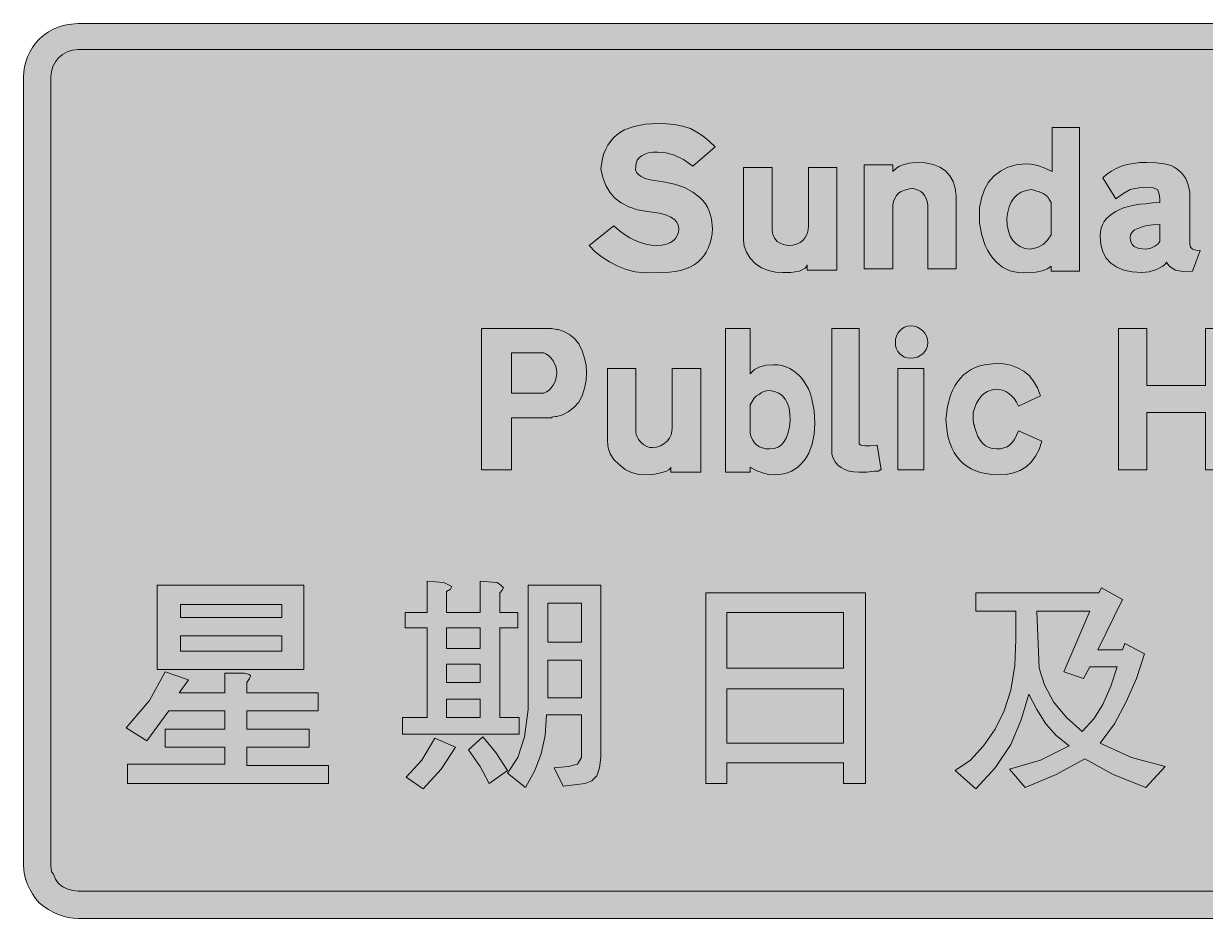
# Model space of a CAD drawing. Header units: metres. Extents: x 12 to 556, y 34 to 241.
# Drawn here: x 12.4 to 285.8, y 33.7 to 240.7 of the extents above; entities that cross this region are included whole.
import ezdxf

# ---------------------------------------------------------------- set-up
doc = ezdxf.new("R2010")
doc.units = ezdxf.units.M
doc.layers.add('FILL_BLACK_000000', color=7, linetype='Continuous', true_color=0x000000)
doc.layers.add('FILL_WHITE_FFFFFF', color=7, linetype='Continuous', true_color=0xffffff)

msp = doc.modelspace()

# ---------------------------------------------------------------- hatches: boundary and pattern name
at = {"layer": 'FILL_BLACK_000000', "true_color": 0x000000}
h = msp.add_hatch(color=7, dxfattribs=at)
h.dxf.hatch_style = 1
h.paths.add_polyline_path([(546, 240.55), (547.12, 240.28), (548.25, 239.76), (549.5, 239.25), (550.61, 238.64), (552.75, 237.06), (553.59, 236.11), (554.32, 235.07), (554.94, 233.98), (555.45, 232.86), (555.84, 231.74), (556.13, 230.61), (556.29, 229.49), (556.35, 228.36), (556.35, 45.96), (556.29, 44.84), (556.12, 43.71), (555.84, 42.6), (555.45, 41.5), (554.94, 40.41), (554.32, 39.34), (553.59, 38.29), (552.75, 37.26), (551.71, 36.42), (550.63, 35.68), (549.51, 35.07), (548.36, 34.56), (547.2, 34.17), (546.04, 33.88), (544.89, 33.72), (543.75, 33.66), (25.05, 33.66), (23.91, 33.72), (22.76, 33.88), (21.6, 34.17), (20.44, 34.56), (19.29, 35.07), (18.17, 35.68), (17.09, 36.42), (16.05, 37.26), (15.21, 38.29), (14.47, 39.34), (13.86, 40.41), (13.35, 41.5), (12.96, 42.6), (12.67, 43.71), (12.51, 44.84), (12.45, 45.96), (12.45, 228.36), (12.51, 229.5), (12.67, 230.65), (12.96, 231.8), (13.35, 232.94), (13.86, 234.04), (14.47, 235.11), (15.21, 236.12), (16.05, 237.06), (17.09, 237.99), (18.17, 238.76), (19.29, 239.39), (20.44, 239.87), (21.6, 240.23), (22.76, 240.48), (25.05, 240.66), (543.75, 240.66), (546, 240.55)])
h.paths.add_polyline_path([(22.55, 234.14), (21.47, 233.54), (20.55, 232.75), (19.79, 231.8), (19.23, 230.74), (18.87, 229.58), (18.75, 228.36), (18.75, 45.96), (18.82, 44.91), (19, 44.36), (19.35, 43.86), (19.84, 42.7), (20.55, 41.76), (21.55, 40.97), (22.69, 40.41), (23.88, 40.07), (25.05, 39.96), (543.75, 39.96), (544.92, 40.07), (546.11, 40.41), (547.25, 40.97), (548.25, 41.76), (549.04, 42.71), (549.6, 43.75), (549.94, 44.84), (550.05, 45.96), (550.05, 228.36), (550.01, 229.45), (549.75, 230.76), (548.25, 232.86), (547.25, 233.65), (546.11, 234.21), (544.92, 234.55), (543.75, 234.66), (25.05, 234.66), (23.75, 234.52), (22.55, 234.14)], flags=16)
h = msp.add_hatch(color=7, dxfattribs=at)
h.dxf.hatch_style = 1
h.paths.add_polyline_path([(153.98, 206.86), (154.2, 206.24), (154.64, 205.72), (155.25, 205.26), (156.22, 204.86), (157.35, 204.55), (160.35, 204.06), (162.99, 203.5), (165.3, 202.71), (167.25, 201.7), (168.86, 200.46), (169.54, 199.76), (170.12, 199), (170.62, 198.18), (171.02, 197.31), (171.34, 196.38), (171.57, 195.4), (171.75, 193.26), (171.65, 192.01), (171.45, 190.83), (171.17, 189.73), (170.79, 188.71), (170.32, 187.78), (169.75, 186.92), (169.09, 186.15), (168.34, 185.46), (167.49, 184.86), (166.54, 184.34), (165.5, 183.9), (164.37, 183.56), (163.13, 183.3), (161.8, 183.13), (158.85, 183.06), (156.26, 183), (153.9, 183.25), (151.76, 183.78), (149.85, 184.56), (147.93, 185.52), (146.21, 186.62), (144.66, 187.89), (143.25, 189.36), (148.95, 193.86), (150.19, 192.81), (151.42, 191.89), (152.66, 191.12), (153.9, 190.49), (155.14, 189.99), (156.38, 189.64), (157.61, 189.43), (158.85, 189.36), (160.02, 189.43), (161.04, 189.63), (161.91, 189.96), (162.64, 190.41), (163.21, 190.97), (163.62, 191.64), (163.87, 192.4), (163.95, 193.26), (163.84, 194.02), (163.5, 194.71), (162.94, 195.34), (162.15, 195.89), (161.14, 196.35), (159.9, 196.72), (158.44, 196.99), (156.75, 197.16), (154.43, 197.61), (152.4, 198.29), (150.67, 199.19), (149.21, 200.31), (148.02, 201.66), (147.09, 203.24), (146.4, 205.04), (145.95, 207.06), (146.34, 209.49), (146.67, 210.59), (147.08, 211.61), (147.59, 212.55), (148.18, 213.41), (148.85, 214.2), (149.62, 214.9), (150.49, 215.52), (151.44, 216.06), (152.49, 216.51), (153.63, 216.89), (156.2, 217.39), (159.15, 217.56), (161.12, 217.5), (163.01, 217.3), (164.85, 216.93), (166.65, 216.36), (168.17, 215.58), (169.61, 214.6), (171, 213.45), (172.35, 212.16), (167.25, 207.66), (165.06, 209.19), (162.97, 210.21), (161.01, 210.78), (159.15, 210.96), (157.98, 210.9), (156.96, 210.74), (156.09, 210.47), (155.36, 210.1), (154.79, 209.63), (154.38, 209.06), (154.13, 208.4), (154.05, 207.66), (153.98, 206.86)])
h = msp.add_hatch(color=7, dxfattribs=at)
h.dxf.hatch_style = 1
h.paths.add_polyline_path([(256.65, 216.66), (256.65, 183.36), (250.05, 183.36), (250.05, 184.56), (249.21, 183.95), (248.02, 183.47), (246.51, 183.17), (244.65, 183.06), (243.6, 183), (242.57, 183.06), (241.59, 183.22), (240.64, 183.49), (239.73, 183.87), (238.87, 184.35), (238.06, 184.93), (237.3, 185.61), (236.6, 186.39), (235.95, 187.27), (235.38, 188.24), (234.86, 189.3), (234.05, 191.71), (233.55, 194.46), (233.55, 195.06), (233.55, 197.46), (233.55, 198.06), (233.94, 200.29), (234.64, 202.27), (235.63, 203.98), (236.89, 205.41), (238.38, 206.56), (240.09, 207.43), (241.99, 207.99), (244.05, 208.26), (245.46, 208.15), (246.97, 207.81), (248.61, 207.25), (250.35, 206.46), (250.35, 216.66), (256.65, 216.66)])
h.paths.add_polyline_path([(250.05, 199.26), (249.64, 199.97), (249.45, 200.46), (249.19, 200.5), (249.15, 200.76), (248.25, 201.33), (247.35, 201.74), (245.55, 202.26), (244.28, 202.05), (243.18, 201.65), (242.24, 201.07), (241.46, 200.31), (240.84, 199.38), (240.36, 198.29), (240.03, 197.05), (239.85, 195.66), (239.93, 194.07), (240.19, 192.68), (240.61, 191.48), (241.2, 190.49), (241.96, 189.68), (242.89, 189.08), (243.98, 188.67), (245.25, 188.46), (246.89, 188.85), (248.21, 189.55), (249.26, 190.53), (250.05, 191.76), (250.05, 197.46), (250.05, 199.26)], flags=16)
h = msp.add_hatch(color=7, dxfattribs=at)
h.dxf.hatch_style = 1
h.paths.add_polyline_path([(221.55, 183.96), (221.55, 197.76), (221.55, 198.06), (221.55, 198.36), (221.55, 198.66), (221.4, 199.5), (221.16, 200.24), (220.83, 200.87), (220.42, 201.4), (219.93, 201.83), (219.36, 202.16), (218.7, 202.4), (217.95, 202.56), (216.99, 202.4), (216.15, 202.16), (215.42, 201.83), (214.8, 201.4), (214.29, 200.87), (213.9, 200.24), (213.62, 199.5), (213.45, 198.66), (213.45, 183.96), (206.85, 183.96), (206.85, 207.96), (213.45, 207.96), (213.45, 206.46), (214.42, 207.32), (215.05, 207.68), (215.85, 207.96), (217.24, 208.37), (218.85, 208.56), (220.96, 208.43), (222.79, 208.06), (224.35, 207.44), (225.64, 206.57), (226.66, 205.47), (227.41, 204.13), (227.91, 202.56), (228.15, 200.76), (228.15, 200.46), (228.15, 200.16), (228.15, 183.96), (221.55, 183.96)])
h = msp.add_hatch(color=7, dxfattribs=at)
h.dxf.hatch_style = 1
h.paths.add_polyline_path([(281.63, 183.24), (280.58, 183.29), (278.85, 183.66), (278.06, 184.11), (277.46, 184.56), (277.04, 185.01), (276.75, 185.46), (276.42, 185.01), (275.9, 184.58), (274.46, 183.81), (272.74, 183.27), (271.05, 183.06), (268.83, 183.2), (266.89, 183.61), (265.24, 184.29), (263.89, 185.24), (262.83, 186.43), (262.06, 187.87), (261.6, 189.55), (261.45, 191.46), (261.51, 192.43), (261.67, 193.32), (261.96, 194.13), (262.35, 194.87), (262.86, 195.54), (263.47, 196.14), (264.21, 196.68), (265.05, 197.16), (265.83, 197.61), (266.81, 198.02), (267.96, 198.38), (269.25, 198.66), (270.6, 198.92), (271.95, 198.96), (273.6, 199.22), (275.25, 199.26), (275.25, 200.16), (275.06, 201.32), (274.65, 202.26), (273.71, 202.67), (272.55, 202.86), (270.34, 202.67), (268.35, 202.26), (266.7, 201.32), (265.05, 200.16), (262.05, 204.96), (262.99, 205.8), (264.02, 206.53), (265.15, 207.15), (266.36, 207.66), (267.68, 208.05), (269.1, 208.33), (270.62, 208.5), (272.25, 208.56), (274.38, 208.49), (276.26, 208.26), (277.86, 207.8), (278.55, 207.47), (279.15, 207.06), (280.34, 206.05), (281.21, 204.81), (281.81, 203.35), (282.15, 201.66), (282.15, 189.66), (282.31, 188.92), (282.79, 188.46), (283.54, 188.23), (284.55, 188.16), (282.75, 183.36), (281.63, 183.24)])
h.paths.add_polyline_path([(268.57, 190), (268.86, 189.51), (269.25, 189.06), (270.37, 188.65), (271.95, 188.46), (273.14, 188.74), (274.05, 189.14), (274.73, 189.64), (275.25, 190.26), (275.25, 194.16), (273.61, 194.1), (272.25, 193.94), (271.12, 193.65), (270.15, 193.26), (269.36, 192.93), (268.8, 192.44), (268.46, 191.83), (268.35, 191.16), (268.41, 190.54), (268.57, 190)], flags=16)
h = msp.add_hatch(color=7, dxfattribs=at)
h.dxf.hatch_style = 1
h.paths.add_polyline_path([(200.55, 207.36), (200.55, 183.66), (193.65, 183.66), (193.65, 184.86), (193.54, 184.46), (193.2, 184.11), (191.85, 183.36), (189.9, 183.1), (187.95, 183.06), (186.33, 183.18), (184.69, 183.55), (183.1, 184.2), (181.65, 185.16), (180.47, 186.38), (179.62, 187.75), (179.12, 189.17), (178.95, 190.56), (178.95, 207.36), (185.55, 207.36), (185.55, 192.96), (185.61, 192.29), (185.81, 191.61), (186.18, 190.94), (186.75, 190.26), (187.42, 189.87), (188.1, 189.59), (188.77, 189.42), (189.45, 189.36), (190.35, 189.42), (191.21, 189.62), (192.02, 189.99), (192.75, 190.56), (193.2, 191.2), (193.65, 192.06), (193.91, 192.96), (193.95, 193.86), (193.95, 207.36), (200.55, 207.36)])
h = msp.add_hatch(color=7, dxfattribs=at)
h.dxf.hatch_style = 1
h.paths.add_polyline_path([(118.35, 137.46), (118.35, 170.16), (134.55, 170.16), (135.75, 169.86), (136.05, 169.86), (137.39, 169.47), (138.67, 168.77), (139.85, 167.79), (140.85, 166.56), (141.64, 164.94), (142.2, 163.26), (142.54, 161.58), (142.65, 159.96), (142.54, 158.12), (142.2, 156.29), (141.64, 154.56), (140.85, 153.06), (139.67, 151.83), (138.41, 150.85), (137.1, 150.15), (135.75, 149.76), (135.45, 149.76), (134.89, 149.72), (134.65, 149.63), (134.55, 149.46), (134.25, 149.46), (125.25, 149.46), (125.25, 137.46), (118.35, 137.46)])
h.paths.add_polyline_path([(132.75, 155.16), (133.4, 155.45), (133.98, 155.87), (134.49, 156.39), (134.92, 157), (135.28, 157.68), (135.53, 158.41), (135.69, 159.18), (135.75, 159.96), (135.69, 160.65), (135.53, 161.34), (134.92, 162.66), (134.49, 163.25), (133.98, 163.76), (133.4, 164.17), (132.75, 164.46), (132.45, 164.46), (132.15, 164.46), (125.25, 164.46), (125.25, 155.16), (132.15, 155.16), (132.75, 155.16)], flags=16)
h = msp.add_hatch(color=7, dxfattribs=at)
h.dxf.hatch_style = 1
h.paths.add_polyline_path([(183.3, 136.71), (181.85, 137.27), (180.45, 138.06), (180.45, 136.86), (174.75, 136.86), (174.75, 170.16), (180.45, 170.16), (180.45, 159.66), (181.46, 160.62), (182.7, 161.27), (184.16, 161.64), (185.85, 161.76), (186.85, 161.7), (187.81, 161.54), (188.75, 161.25), (189.64, 160.86), (190.49, 160.35), (191.29, 159.74), (192.05, 159), (192.75, 158.16), (193.38, 157.21), (193.93, 156.15), (194.4, 155), (194.77, 153.77), (195.28, 151.11), (195.45, 148.26), (195.28, 145.68), (194.8, 143.35), (194.01, 141.3), (193.51, 140.39), (192.94, 139.56), (192.3, 138.82), (191.6, 138.16), (190.83, 137.59), (190.01, 137.12), (189.12, 136.75), (188.19, 136.48), (187.19, 136.32), (186.15, 136.26), (184.75, 136.37), (183.3, 136.71)])
h.paths.add_polyline_path([(186.92, 142.7), (187.71, 143.24), (188.36, 143.99), (188.89, 144.93), (189.3, 146.06), (189.58, 147.37), (189.75, 148.86), (189.68, 150.35), (189.46, 151.67), (189.1, 152.81), (188.59, 153.77), (187.92, 154.55), (187.09, 155.15), (186.1, 155.55), (184.95, 155.76), (184.28, 155.7), (183.64, 155.54), (183.05, 155.25), (182.55, 154.86), (181.93, 154.53), (181.39, 154), (180.45, 152.46), (180.45, 145.86), (180.72, 145.02), (181.07, 144.29), (181.5, 143.67), (182.02, 143.16), (182.63, 142.77), (183.32, 142.49), (184.09, 142.32), (184.95, 142.26), (186.01, 142.37), (186.92, 142.7)], flags=16)
h = msp.add_hatch(color=7, dxfattribs=at)
h.dxf.hatch_style = 1
h.paths.add_polyline_path([(205.65, 144.66), (205.65, 144.36), (205.65, 143.46), (205.82, 143.26), (206.1, 143.12), (206.96, 142.97), (208.22, 143), (209.85, 143.16), (210.75, 137.46), (210.56, 137.42), (210.15, 137.16), (209.25, 137.16), (207.45, 136.9), (205.65, 136.86), (204.46, 136.93), (203.36, 137.14), (202.36, 137.48), (201.49, 137.95), (200.74, 138.54), (200.12, 139.26), (199.66, 140.1), (199.35, 141.06), (199.35, 141.96), (199.35, 142.56), (199.35, 170.16), (205.65, 170.16), (205.65, 144.66)])
h = msp.add_hatch(color=7, dxfattribs=at)
h.dxf.hatch_style = 1
h.paths.add_polyline_path([(221.47, 166.1), (221.24, 165.41), (220.87, 164.8), (220.39, 164.27), (219.81, 163.85), (219.15, 163.53), (218.42, 163.33), (217.65, 163.26), (216.89, 163.33), (216.2, 163.53), (215.59, 163.85), (215.06, 164.27), (214.64, 164.8), (214.32, 165.41), (214.12, 166.1), (214.05, 166.86), (214.12, 167.63), (214.32, 168.36), (214.64, 169.02), (215.06, 169.6), (215.59, 170.08), (216.2, 170.45), (216.89, 170.68), (217.65, 170.76), (218.42, 170.68), (219.15, 170.45), (219.81, 170.08), (220.39, 169.6), (220.87, 169.02), (221.24, 168.36), (221.47, 167.63), (221.55, 166.86), (221.47, 166.1)])
h = msp.add_hatch(color=7, dxfattribs=at)
h.dxf.hatch_style = 1
h.paths.add_polyline_path([(278.85, 156.96), (285.75, 156.96), (285.75, 170.16), (292.35, 170.16), (292.35, 137.46), (285.75, 137.46), (285.75, 150.66), (278.85, 150.66), (272.25, 150.66), (272.25, 137.46), (265.65, 137.46), (265.65, 170.16), (272.25, 170.16), (272.25, 156.96), (278.85, 156.96)])
h = msp.add_hatch(color=7, dxfattribs=at)
h.dxf.hatch_style = 1
h.paths.add_polyline_path([(239.07, 161.95), (240.79, 161.61), (242.34, 161.05), (243.75, 160.26), (244.99, 159.24), (246.04, 157.97), (246.91, 156.42), (247.65, 154.56), (242.55, 152.16), (242.07, 153.1), (241.54, 153.91), (240.95, 154.58), (240.3, 155.12), (239.6, 155.54), (238.84, 155.83), (238.02, 156), (237.15, 156.06), (236.19, 155.88), (235.34, 155.55), (234.59, 155.09), (233.92, 154.49), (233.35, 153.74), (232.85, 152.85), (232.42, 151.83), (232.05, 150.66), (232.05, 149.16), (232.09, 148.3), (232.18, 147.94), (232.35, 147.66), (232.35, 147.36), (232.72, 146.19), (233.15, 145.17), (233.65, 144.3), (234.22, 143.57), (234.89, 143), (235.64, 142.59), (236.49, 142.34), (237.45, 142.26), (238.34, 142.32), (239.17, 142.49), (239.9, 142.77), (240.45, 143.16), (241.07, 143.72), (241.61, 144.47), (242.55, 146.46), (247.95, 144.06), (247.3, 142.17), (246.48, 140.56), (245.49, 139.22), (244.31, 138.14), (242.95, 137.3), (241.41, 136.72), (239.68, 136.37), (237.75, 136.26), (236.33, 136.36), (235.01, 136.56), (233.77, 136.84), (232.63, 137.22), (231.57, 137.69), (230.6, 138.26), (229.73, 138.92), (228.94, 139.67), (228.24, 140.52), (227.62, 141.47), (227.1, 142.51), (226.65, 143.64), (226.3, 144.88), (226.03, 146.21), (225.75, 149.16), (226.13, 152.11), (226.81, 154.68), (227.27, 155.81), (227.8, 156.85), (228.41, 157.8), (229.09, 158.65), (229.84, 159.4), (230.67, 160.06), (231.57, 160.63), (232.54, 161.1), (233.59, 161.48), (234.7, 161.76), (237.15, 162.06), (239.07, 161.95)])
h = msp.add_hatch(color=7, dxfattribs=at)
h.dxf.hatch_style = 1
h.paths.add_polyline_path([(169.05, 160.86), (169.05, 136.86), (162.15, 136.86), (162.15, 138.06), (162.04, 137.79), (161.7, 137.46), (161.14, 137.13), (160.35, 136.86), (158.4, 136.45), (156.45, 136.26), (154.71, 136.38), (153.07, 136.79), (151.56, 137.53), (150.15, 138.66), (148.97, 139.84), (148.12, 141.14), (147.62, 142.54), (147.45, 144.06), (147.45, 160.86), (154.05, 160.86), (154.05, 146.16), (154.11, 145.66), (154.31, 145.07), (154.68, 144.43), (155.25, 143.76), (155.92, 143.19), (156.6, 142.82), (157.27, 142.62), (157.95, 142.56), (158.85, 142.67), (159.71, 142.97), (160.52, 143.45), (161.25, 144.06), (161.82, 144.78), (162.19, 145.56), (162.39, 146.34), (162.45, 147.06), (162.45, 160.86), (169.05, 160.86)])
h = msp.add_hatch(color=7, dxfattribs=at)
h.dxf.hatch_style = 1
h.paths.add_polyline_path([(214.65, 137.46), (214.65, 160.86), (220.65, 160.86), (220.65, 137.46), (214.65, 137.46)])
h = msp.add_hatch(color=7, dxfattribs=at)
h.dxf.hatch_style = 1
h.paths.add_polyline_path([(43.35, 110.76), (77.25, 110.76), (77.25, 91.26), (43.35, 91.26), (43.35, 110.76)])
h.paths.add_polyline_path([(48.75, 106.26), (48.75, 103.26), (72.15, 103.26), (72.15, 106.26), (48.75, 106.26)], flags=16)
h.paths.add_polyline_path([(72.15, 99.06), (48.75, 99.06), (48.75, 95.46), (72.15, 95.46), (72.15, 99.06)], flags=16)
h = msp.add_hatch(color=7, dxfattribs=at)
h.dxf.hatch_style = 1
h.paths.add_polyline_path([(110.85, 110.76), (111.45, 110.46), (111.15, 109.86), (110.25, 109.26), (110.25, 104.46), (118.05, 104.46), (118.05, 111.66), (121.95, 111.36), (122.85, 110.76), (123.45, 110.16), (123.15, 109.56), (122.55, 108.96), (122.55, 104.46), (126.75, 104.46), (126.75, 100.86), (122.55, 100.86), (122.55, 80.16), (127.05, 80.16), (127.05, 76.26), (100.05, 76.26), (100.05, 80.16), (105.75, 80.16), (105.75, 100.86), (100.65, 100.86), (100.65, 104.46), (105.75, 104.46), (105.75, 111.66), (109.65, 111.36), (110.85, 110.76)])
h.paths.add_polyline_path([(110.25, 88.26), (118.05, 88.26), (118.05, 92.46), (110.25, 92.46), (110.25, 88.26)], flags=16)
h.paths.add_polyline_path([(110.25, 84.36), (110.25, 80.16), (118.05, 80.16), (118.05, 84.36), (110.25, 84.36)], flags=16)
h.paths.add_polyline_path([(118.05, 100.86), (110.25, 100.86), (110.25, 96.06), (118.05, 96.06), (118.05, 100.86)], flags=16)
h = msp.add_hatch(color=7, dxfattribs=at)
h.dxf.hatch_style = 1
h.paths.add_polyline_path([(145.65, 68.46), (145.05, 66.66), (143.85, 65.46), (142.35, 64.86), (137.25, 64.26), (135.15, 68.46), (138.45, 68.76), (140.55, 69.36), (141.45, 70.86), (141.45, 80.76), (133.35, 80.76), (133.05, 75.96), (132.15, 71.76), (130.65, 67.86), (128.55, 63.96), (124.35, 67.26), (126.75, 70.86), (128.25, 75.66), (129.15, 81.96), (129.15, 89.46), (129.15, 110.76), (145.95, 110.76), (145.95, 70.86), (145.65, 68.46)])
h.paths.add_polyline_path([(133.65, 93.36), (133.65, 84.66), (141.45, 84.66), (141.45, 93.36), (133.65, 93.36)], flags=16)
h.paths.add_polyline_path([(141.45, 106.56), (133.65, 106.56), (133.65, 97.56), (141.45, 97.56), (141.45, 106.56)], flags=16)
h = msp.add_hatch(color=7, dxfattribs=at)
h.dxf.hatch_style = 1
h.paths.add_polyline_path([(261.75, 110.16), (266.55, 107.46), (260.85, 95.76), (266.55, 95.76), (267.15, 97.26), (271.65, 94.86), (269.85, 89.16), (267.45, 83.76), (264.75, 78.66), (261.45, 74.16), (268.65, 70.86), (276.45, 68.76), (271.95, 63.96), (264.45, 66.96), (257.85, 70.56), (251.25, 66.96), (244.05, 63.96), (240.45, 68.16), (247.65, 70.26), (254.25, 73.56), (251.25, 75.96), (248.85, 78.66), (246.75, 81.96), (244.95, 85.56), (243.15, 79.56), (240.75, 73.86), (237.15, 68.46), (232.65, 63.66), (227.85, 67.86), (231.45, 70.26), (234.45, 73.56), (237.15, 77.46), (239.25, 81.66), (240.75, 86.46), (241.65, 92.16), (241.95, 98.16), (241.95, 104.76), (232.65, 104.76), (232.65, 108.96), (261.15, 108.96), (261.75, 110.16)])
h.paths.add_polyline_path([(248.55, 87.66), (250.65, 83.76), (253.65, 80.16), (257.25, 76.86), (259.95, 79.86), (262.05, 83.16), (263.85, 87.36), (265.35, 91.86), (259.05, 91.86), (257.55, 89.16), (253.05, 90.66), (259.05, 104.76), (246.75, 104.76), (247.35, 91.56), (248.55, 87.66)], flags=16)
h = msp.add_hatch(color=7, dxfattribs=at)
h.dxf.hatch_style = 1
h.paths.add_polyline_path([(207.15, 64.86), (202.05, 64.86), (202.05, 69.66), (175.05, 69.66), (175.05, 64.86), (170.25, 64.86), (170.25, 108.96), (207.15, 108.96), (207.15, 64.86)])
h.paths.add_polyline_path([(175.05, 86.76), (175.05, 74.16), (202.05, 74.16), (202.05, 86.76), (175.05, 86.76)], flags=16)
h.paths.add_polyline_path([(202.05, 104.46), (175.05, 104.46), (175.05, 91.56), (202.05, 91.56), (202.05, 104.46)], flags=16)
h = msp.add_hatch(color=7, dxfattribs=at)
h.dxf.hatch_style = 1
h.paths.add_polyline_path([(48.45, 85.86), (58.95, 85.86), (58.95, 90.36), (63.45, 90.36), (64.65, 90.06), (64.95, 89.76), (64.65, 89.16), (64.05, 88.26), (64.05, 85.86), (80.55, 85.86), (80.55, 81.66), (64.05, 81.66), (64.05, 77.46), (78.45, 77.46), (78.45, 73.26), (64.05, 73.26), (64.05, 69.06), (82.95, 69.06), (82.95, 64.86), (36.45, 64.86), (36.45, 69.36), (58.95, 69.36), (58.95, 73.26), (45.15, 73.26), (45.15, 77.46), (58.95, 77.46), (58.95, 81.66), (46.05, 81.66), (40.95, 74.76), (36.15, 77.76), (41.55, 84.06), (45.15, 90.66), (50.55, 88.86), (48.45, 85.86)])
h = msp.add_hatch(color=7, dxfattribs=at)
h.dxf.hatch_style = 1
h.paths.add_polyline_path([(104.55, 70.26), (107.55, 75.36), (112.35, 73.26), (109.05, 68.16), (104.85, 63.66), (100.95, 66.36), (104.55, 70.26)])
h = msp.add_hatch(color=7, dxfattribs=at)
h.dxf.hatch_style = 1
h.paths.add_polyline_path([(121.65, 72.06), (124.35, 67.86), (120.15, 64.86), (118.05, 68.76), (115.35, 72.66), (118.65, 75.66), (121.65, 72.06)])
at = {"layer": 'FILL_WHITE_FFFFFF', "true_color": 0xffffff}
h = msp.add_hatch(color=7, dxfattribs=at)
h.dxf.hatch_style = 1
h.paths.add_polyline_path([(543.75, 234.66), (544.95, 234.47), (546.15, 234.06), (547.2, 233.57), (547.75, 233.26), (548.25, 232.86), (549.75, 230.76), (550.01, 229.45), (550.05, 228.36), (550.05, 45.96), (549.94, 44.84), (549.6, 43.75), (549.04, 42.71), (548.25, 41.76), (547.2, 40.9), (546.15, 40.26), (544.95, 40), (543.75, 39.96), (25.05, 39.96), (23.88, 40.07), (22.69, 40.41), (21.55, 40.97), (20.55, 41.76), (19.84, 42.7), (19.35, 43.86), (19, 44.36), (18.82, 44.91), (18.75, 45.96), (18.75, 228.36), (18.87, 229.58), (19.23, 230.74), (19.79, 231.8), (20.55, 232.75), (21.47, 233.54), (22.55, 234.14), (23.75, 234.52), (25.05, 234.66), (543.75, 234.66)])

# ---------------------------------------------------------------- linework, layer by layer
at = {"layer": 'FILL_BLACK_000000', "lineweight": 0, "true_color": 0x000000}
for points in [[(543.75, 33.66), (25.05, 33.66), (23.91, 33.72), (22.76, 33.88), (21.6, 34.17), (20.44, 34.56), (19.29, 35.07), (18.17, 35.68), (17.09, 36.42), (16.05, 37.26), (15.21, 38.29), (14.47, 39.34), (13.86, 40.41), (13.35, 41.5), (12.96, 42.6), (12.67, 43.71), (12.51, 44.84), (12.45, 45.96), (12.45, 228.36), (12.51, 229.5), (12.67, 230.65), (12.96, 231.8), (13.35, 232.94), (13.86, 234.04), (14.47, 235.11), (15.21, 236.12), (16.05, 237.06), (17.09, 237.99), (18.17, 238.76), (19.29, 239.39), (20.44, 239.87), (21.6, 240.23), (22.76, 240.48), (25.05, 240.66), (543.75, 240.66)], [(543.75, 234.66), (25.05, 234.66), (23.75, 234.52), (22.55, 234.14), (21.47, 233.54), (20.55, 232.75), (19.79, 231.8), (19.23, 230.74), (18.87, 229.58), (18.75, 228.36), (18.75, 45.96), (18.82, 44.91), (19, 44.36), (19.35, 43.86), (19.84, 42.7), (20.55, 41.76), (21.55, 40.97), (22.69, 40.41), (23.88, 40.07), (25.05, 39.96), (543.75, 39.96)]]:
    msp.add_lwpolyline(points, dxfattribs=at)
for points in [[(153.98, 206.86), (154.2, 206.24), (154.64, 205.72), (155.25, 205.26), (156.22, 204.86), (157.35, 204.55), (160.35, 204.06), (162.99, 203.5), (165.3, 202.71), (167.25, 201.7), (168.86, 200.46), (169.54, 199.76), (170.12, 199), (170.62, 198.18), (171.02, 197.31), (171.34, 196.38), (171.57, 195.4), (171.75, 193.26), (171.65, 192.01), (171.45, 190.83), (171.17, 189.73), (170.79, 188.71), (170.32, 187.78), (169.75, 186.92), (169.09, 186.15), (168.34, 185.46), (167.49, 184.86), (166.54, 184.34), (165.5, 183.9), (164.37, 183.56), (163.13, 183.3), (161.8, 183.13), (158.85, 183.06), (156.26, 183), (153.9, 183.25), (151.76, 183.78), (149.85, 184.56), (147.93, 185.52), (146.21, 186.62), (144.66, 187.89), (143.25, 189.36), (148.95, 193.86), (150.19, 192.81), (151.42, 191.89), (152.66, 191.12), (153.9, 190.49), (155.14, 189.99), (156.38, 189.64), (157.61, 189.43), (158.85, 189.36), (160.02, 189.43), (161.04, 189.63), (161.91, 189.96), (162.64, 190.41), (163.21, 190.97), (163.62, 191.64), (163.87, 192.4), (163.95, 193.26), (163.84, 194.02), (163.5, 194.71), (162.94, 195.34), (162.15, 195.89), (161.14, 196.35), (159.9, 196.72), (158.44, 196.99), (156.75, 197.16), (154.43, 197.61), (152.4, 198.29), (150.67, 199.19), (149.21, 200.31), (148.02, 201.66), (147.09, 203.24), (146.4, 205.04), (145.95, 207.06), (146.34, 209.49), (146.67, 210.59), (147.08, 211.61), (147.59, 212.55), (148.18, 213.41), (148.85, 214.2), (149.62, 214.9), (150.49, 215.52), (151.44, 216.06), (152.49, 216.51), (153.63, 216.89), (156.2, 217.39), (159.15, 217.56), (161.12, 217.5), (163.01, 217.3), (164.85, 216.93), (166.65, 216.36), (168.17, 215.58), (169.61, 214.6), (171, 213.45), (172.35, 212.16), (167.25, 207.66), (165.06, 209.19), (162.97, 210.21), (161.01, 210.78), (159.15, 210.96), (157.98, 210.9), (156.96, 210.74), (156.09, 210.47), (155.36, 210.1), (154.79, 209.63), (154.38, 209.06), (154.13, 208.4), (154.05, 207.66)], [(256.65, 216.66), (256.65, 183.36), (250.05, 183.36), (250.05, 184.56), (249.21, 183.95), (248.02, 183.47), (246.51, 183.17), (244.65, 183.06), (243.6, 183), (242.57, 183.06), (241.59, 183.22), (240.64, 183.49), (239.73, 183.87), (238.87, 184.35), (238.06, 184.93), (237.3, 185.61), (236.6, 186.39), (235.95, 187.27), (235.38, 188.24), (234.86, 189.3), (234.05, 191.71), (233.55, 194.46), (233.55, 195.06), (233.55, 197.46), (233.55, 198.06), (233.94, 200.29), (234.64, 202.27), (235.63, 203.98), (236.89, 205.41), (238.38, 206.56), (240.09, 207.43), (241.99, 207.99), (244.05, 208.26), (245.46, 208.15), (246.97, 207.81), (248.61, 207.25), (250.35, 206.46), (250.35, 216.66)], [(221.55, 183.96), (221.55, 197.76), (221.55, 198.06), (221.55, 198.36), (221.55, 198.66), (221.4, 199.5), (221.16, 200.24), (220.83, 200.87), (220.42, 201.4), (219.93, 201.83), (219.36, 202.16), (218.7, 202.4), (217.95, 202.56), (216.99, 202.4), (216.15, 202.16), (215.42, 201.83), (214.8, 201.4), (214.29, 200.87), (213.9, 200.24), (213.62, 199.5), (213.45, 198.66), (213.45, 183.96), (206.85, 183.96), (206.85, 207.96), (213.45, 207.96), (213.45, 206.46), (214.42, 207.32), (215.05, 207.68), (215.85, 207.96), (217.24, 208.37), (218.85, 208.56), (220.96, 208.43), (222.79, 208.06), (224.35, 207.44), (225.64, 206.57), (226.66, 205.47), (227.41, 204.13), (227.91, 202.56), (228.15, 200.76), (228.15, 200.46), (228.15, 200.16), (228.15, 183.96)], [(281.63, 183.24), (280.58, 183.29), (278.85, 183.66), (278.06, 184.11), (277.46, 184.56), (277.04, 185.01), (276.75, 185.46), (276.42, 185.01), (275.9, 184.58), (274.46, 183.81), (272.74, 183.27), (271.05, 183.06), (268.83, 183.2), (266.89, 183.61), (265.24, 184.29), (263.89, 185.24), (262.83, 186.43), (262.06, 187.87), (261.6, 189.55), (261.45, 191.46), (261.51, 192.43), (261.67, 193.32), (261.96, 194.13), (262.35, 194.87), (262.86, 195.54), (263.47, 196.14), (264.21, 196.68), (265.05, 197.16), (265.83, 197.61), (266.81, 198.02), (267.96, 198.38), (269.25, 198.66), (270.6, 198.92), (271.95, 198.96), (273.6, 199.22), (275.25, 199.26), (275.25, 200.16), (275.06, 201.32), (274.65, 202.26), (273.71, 202.67), (272.55, 202.86), (270.34, 202.67), (268.35, 202.26), (266.7, 201.32), (265.05, 200.16), (262.05, 204.96), (262.99, 205.8), (264.02, 206.53), (265.15, 207.15), (266.36, 207.66), (267.68, 208.05), (269.1, 208.33), (270.62, 208.5), (272.25, 208.56), (274.38, 208.49), (276.26, 208.26), (277.86, 207.8), (278.55, 207.47), (279.15, 207.06), (280.34, 206.05), (281.21, 204.81), (281.81, 203.35), (282.15, 201.66), (282.15, 189.66), (282.31, 188.92), (282.79, 188.46), (283.54, 188.23), (284.55, 188.16), (282.75, 183.36)], [(200.55, 207.36), (200.55, 183.66), (193.65, 183.66), (193.65, 184.86), (193.54, 184.46), (193.2, 184.11), (191.85, 183.36), (189.9, 183.1), (187.95, 183.06), (186.33, 183.18), (184.69, 183.55), (183.1, 184.2), (181.65, 185.16), (180.47, 186.38), (179.62, 187.75), (179.12, 189.17), (178.95, 190.56), (178.95, 207.36), (185.55, 207.36), (185.55, 192.96), (185.61, 192.29), (185.81, 191.61), (186.18, 190.94), (186.75, 190.26), (187.42, 189.87), (188.1, 189.59), (188.77, 189.42), (189.45, 189.36), (190.35, 189.42), (191.21, 189.62), (192.02, 189.99), (192.75, 190.56), (193.2, 191.2), (193.65, 192.06), (193.91, 192.96), (193.95, 193.86), (193.95, 207.36)], [(250.05, 199.26), (249.64, 199.97), (249.45, 200.46), (249.19, 200.5), (249.15, 200.76), (248.25, 201.33), (247.35, 201.74), (245.55, 202.26), (244.28, 202.05), (243.18, 201.65), (242.24, 201.07), (241.46, 200.31), (240.84, 199.38), (240.36, 198.29), (240.03, 197.05), (239.85, 195.66), (239.93, 194.07), (240.19, 192.68), (240.61, 191.48), (241.2, 190.49), (241.96, 189.68), (242.89, 189.08), (243.98, 188.67), (245.25, 188.46), (246.89, 188.85), (248.21, 189.55), (249.26, 190.53), (250.05, 191.76), (250.05, 197.46)], [(268.57, 190), (268.86, 189.51), (269.25, 189.06), (270.37, 188.65), (271.95, 188.46), (273.14, 188.74), (274.05, 189.14), (274.73, 189.64), (275.25, 190.26), (275.25, 194.16), (273.61, 194.1), (272.25, 193.94), (271.12, 193.65), (270.15, 193.26), (269.36, 192.93), (268.8, 192.44), (268.46, 191.83), (268.35, 191.16), (268.41, 190.54)], [(118.35, 137.46), (118.35, 170.16), (134.55, 170.16), (135.75, 169.86), (136.05, 169.86), (137.39, 169.47), (138.67, 168.77), (139.85, 167.79), (140.85, 166.56), (141.64, 164.94), (142.2, 163.26), (142.54, 161.58), (142.65, 159.96), (142.54, 158.12), (142.2, 156.29), (141.64, 154.56), (140.85, 153.06), (139.67, 151.83), (138.41, 150.85), (137.1, 150.15), (135.75, 149.76), (135.45, 149.76), (134.89, 149.72), (134.65, 149.63), (134.55, 149.46), (134.25, 149.46), (125.25, 149.46), (125.25, 137.46)], [(183.3, 136.71), (181.85, 137.27), (180.45, 138.06), (180.45, 136.86), (174.75, 136.86), (174.75, 170.16), (180.45, 170.16), (180.45, 159.66), (181.46, 160.62), (182.7, 161.27), (184.16, 161.64), (185.85, 161.76), (186.85, 161.7), (187.81, 161.54), (188.75, 161.25), (189.64, 160.86), (190.49, 160.35), (191.29, 159.74), (192.05, 159), (192.75, 158.16), (193.38, 157.21), (193.93, 156.15), (194.4, 155), (194.77, 153.77), (195.28, 151.11), (195.45, 148.26), (195.28, 145.68), (194.8, 143.35), (194.01, 141.3), (193.51, 140.39), (192.94, 139.56), (192.3, 138.82), (191.6, 138.16), (190.83, 137.59), (190.01, 137.12), (189.12, 136.75), (188.19, 136.48), (187.19, 136.32), (186.15, 136.26), (184.75, 136.37)], [(205.65, 144.66), (205.65, 144.36), (205.65, 143.46), (205.82, 143.26), (206.1, 143.12), (206.96, 142.97), (208.22, 143), (209.85, 143.16), (210.75, 137.46), (210.56, 137.42), (210.15, 137.16), (209.25, 137.16), (207.45, 136.9), (205.65, 136.86), (204.46, 136.93), (203.36, 137.14), (202.36, 137.48), (201.49, 137.95), (200.74, 138.54), (200.12, 139.26), (199.66, 140.1), (199.35, 141.06), (199.35, 141.96), (199.35, 142.56), (199.35, 170.16), (205.65, 170.16)], [(221.47, 166.1), (221.24, 165.41), (220.87, 164.8), (220.39, 164.27), (219.81, 163.85), (219.15, 163.53), (218.42, 163.33), (217.65, 163.26), (216.89, 163.33), (216.2, 163.53), (215.59, 163.85), (215.06, 164.27), (214.64, 164.8), (214.32, 165.41), (214.12, 166.1), (214.05, 166.86), (214.12, 167.63), (214.32, 168.36), (214.64, 169.02), (215.06, 169.6), (215.59, 170.08), (216.2, 170.45), (216.89, 170.68), (217.65, 170.76), (218.42, 170.68), (219.15, 170.45), (219.81, 170.08), (220.39, 169.6), (220.87, 169.02), (221.24, 168.36), (221.47, 167.63), (221.55, 166.86)], [(278.85, 156.96), (285.75, 156.96), (285.75, 170.16), (292.35, 170.16), (292.35, 137.46), (285.75, 137.46), (285.75, 150.66), (278.85, 150.66), (272.25, 150.66), (272.25, 137.46), (265.65, 137.46), (265.65, 170.16), (272.25, 170.16), (272.25, 156.96)], [(132.75, 155.16), (133.4, 155.45), (133.98, 155.87), (134.49, 156.39), (134.92, 157), (135.28, 157.68), (135.53, 158.41), (135.69, 159.18), (135.75, 159.96), (135.69, 160.65), (135.53, 161.34), (134.92, 162.66), (134.49, 163.25), (133.98, 163.76), (133.4, 164.17), (132.75, 164.46), (132.45, 164.46), (132.15, 164.46), (125.25, 164.46), (125.25, 155.16), (132.15, 155.16)], [(239.07, 161.95), (240.79, 161.61), (242.34, 161.05), (243.75, 160.26), (244.99, 159.24), (246.04, 157.97), (246.91, 156.42), (247.65, 154.56), (242.55, 152.16), (242.07, 153.1), (241.54, 153.91), (240.95, 154.58), (240.3, 155.12), (239.6, 155.54), (238.84, 155.83), (238.02, 156), (237.15, 156.06), (236.19, 155.88), (235.34, 155.55), (234.59, 155.09), (233.92, 154.49), (233.35, 153.74), (232.85, 152.85), (232.42, 151.83), (232.05, 150.66), (232.05, 149.16), (232.09, 148.3), (232.18, 147.94), (232.35, 147.66), (232.35, 147.36), (232.72, 146.19), (233.15, 145.17), (233.65, 144.3), (234.22, 143.57), (234.89, 143), (235.64, 142.59), (236.49, 142.34), (237.45, 142.26), (238.34, 142.32), (239.17, 142.49), (239.9, 142.77), (240.45, 143.16), (241.07, 143.72), (241.61, 144.47), (242.55, 146.46), (247.95, 144.06), (247.3, 142.17), (246.48, 140.56), (245.49, 139.22), (244.31, 138.14), (242.95, 137.3), (241.41, 136.72), (239.68, 136.37), (237.75, 136.26), (236.33, 136.36), (235.01, 136.56), (233.77, 136.84), (232.63, 137.22), (231.57, 137.69), (230.6, 138.26), (229.73, 138.92), (228.94, 139.67), (228.24, 140.52), (227.62, 141.47), (227.1, 142.51), (226.65, 143.64), (226.3, 144.88), (226.03, 146.21), (225.75, 149.16), (226.13, 152.11), (226.81, 154.68), (227.27, 155.81), (227.8, 156.85), (228.41, 157.8), (229.09, 158.65), (229.84, 159.4), (230.67, 160.06), (231.57, 160.63), (232.54, 161.1), (233.59, 161.48), (234.7, 161.76), (237.15, 162.06)], [(169.05, 160.86), (169.05, 136.86), (162.15, 136.86), (162.15, 138.06), (162.04, 137.79), (161.7, 137.46), (161.14, 137.13), (160.35, 136.86), (158.4, 136.45), (156.45, 136.26), (154.71, 136.38), (153.07, 136.79), (151.56, 137.53), (150.15, 138.66), (148.97, 139.84), (148.12, 141.14), (147.62, 142.54), (147.45, 144.06), (147.45, 160.86), (154.05, 160.86), (154.05, 146.16), (154.11, 145.66), (154.31, 145.07), (154.68, 144.43), (155.25, 143.76), (155.92, 143.19), (156.6, 142.82), (157.27, 142.62), (157.95, 142.56), (158.85, 142.67), (159.71, 142.97), (160.52, 143.45), (161.25, 144.06), (161.82, 144.78), (162.19, 145.56), (162.39, 146.34), (162.45, 147.06), (162.45, 160.86)], [(214.65, 137.46), (214.65, 160.86), (220.65, 160.86), (220.65, 137.46)], [(186.92, 142.7), (187.71, 143.24), (188.36, 143.99), (188.89, 144.93), (189.3, 146.06), (189.58, 147.37), (189.75, 148.86), (189.68, 150.35), (189.46, 151.67), (189.1, 152.81), (188.59, 153.77), (187.92, 154.55), (187.09, 155.15), (186.1, 155.55), (184.95, 155.76), (184.28, 155.7), (183.64, 155.54), (183.05, 155.25), (182.55, 154.86), (181.93, 154.53), (181.39, 154), (180.45, 152.46), (180.45, 145.86), (180.72, 145.02), (181.07, 144.29), (181.5, 143.67), (182.02, 143.16), (182.63, 142.77), (183.32, 142.49), (184.09, 142.32), (184.95, 142.26), (186.01, 142.37)], [(43.35, 110.76), (77.25, 110.76), (77.25, 91.26), (43.35, 91.26)], [(110.85, 110.76), (111.45, 110.46), (111.15, 109.86), (110.25, 109.26), (110.25, 104.46), (118.05, 104.46), (118.05, 111.66), (121.95, 111.36), (122.85, 110.76), (123.45, 110.16), (123.15, 109.56), (122.55, 108.96), (122.55, 104.46), (126.75, 104.46), (126.75, 100.86), (122.55, 100.86), (122.55, 80.16), (127.05, 80.16), (127.05, 76.26), (100.05, 76.26), (100.05, 80.16), (105.75, 80.16), (105.75, 100.86), (100.65, 100.86), (100.65, 104.46), (105.75, 104.46), (105.75, 111.66), (109.65, 111.36)], [(145.65, 68.46), (145.05, 66.66), (143.85, 65.46), (142.35, 64.86), (137.25, 64.26), (135.15, 68.46), (138.45, 68.76), (140.55, 69.36), (141.45, 70.86), (141.45, 80.76), (133.35, 80.76), (133.05, 75.96), (132.15, 71.76), (130.65, 67.86), (128.55, 63.96), (124.35, 67.26), (126.75, 70.86), (128.25, 75.66), (129.15, 81.96), (129.15, 89.46), (129.15, 110.76), (145.95, 110.76), (145.95, 70.86)], [(261.75, 110.16), (266.55, 107.46), (260.85, 95.76), (266.55, 95.76), (267.15, 97.26), (271.65, 94.86), (269.85, 89.16), (267.45, 83.76), (264.75, 78.66), (261.45, 74.16), (268.65, 70.86), (276.45, 68.76), (271.95, 63.96), (264.45, 66.96), (257.85, 70.56), (251.25, 66.96), (244.05, 63.96), (240.45, 68.16), (247.65, 70.26), (254.25, 73.56), (251.25, 75.96), (248.85, 78.66), (246.75, 81.96), (244.95, 85.56), (243.15, 79.56), (240.75, 73.86), (237.15, 68.46), (232.65, 63.66), (227.85, 67.86), (231.45, 70.26), (234.45, 73.56), (237.15, 77.46), (239.25, 81.66), (240.75, 86.46), (241.65, 92.16), (241.95, 98.16), (241.95, 104.76), (232.65, 104.76), (232.65, 108.96), (261.15, 108.96)], [(207.15, 64.86), (202.05, 64.86), (202.05, 69.66), (175.05, 69.66), (175.05, 64.86), (170.25, 64.86), (170.25, 108.96), (207.15, 108.96)], [(48.75, 106.26), (48.75, 103.26), (72.15, 103.26), (72.15, 106.26)], [(141.45, 106.56), (133.65, 106.56), (133.65, 97.56), (141.45, 97.56)], [(202.05, 104.46), (175.05, 104.46), (175.05, 91.56), (202.05, 91.56)], [(248.55, 87.66), (250.65, 83.76), (253.65, 80.16), (257.25, 76.86), (259.95, 79.86), (262.05, 83.16), (263.85, 87.36), (265.35, 91.86), (259.05, 91.86), (257.55, 89.16), (253.05, 90.66), (259.05, 104.76), (246.75, 104.76), (247.35, 91.56)], [(72.15, 99.06), (48.75, 99.06), (48.75, 95.46), (72.15, 95.46)], [(118.05, 100.86), (110.25, 100.86), (110.25, 96.06), (118.05, 96.06)], [(133.65, 93.36), (133.65, 84.66), (141.45, 84.66), (141.45, 93.36)], [(48.45, 85.86), (58.95, 85.86), (58.95, 90.36), (63.45, 90.36), (64.65, 90.06), (64.95, 89.76), (64.65, 89.16), (64.05, 88.26), (64.05, 85.86), (80.55, 85.86), (80.55, 81.66), (64.05, 81.66), (64.05, 77.46), (78.45, 77.46), (78.45, 73.26), (64.05, 73.26), (64.05, 69.06), (82.95, 69.06), (82.95, 64.86), (36.45, 64.86), (36.45, 69.36), (58.95, 69.36), (58.95, 73.26), (45.15, 73.26), (45.15, 77.46), (58.95, 77.46), (58.95, 81.66), (46.05, 81.66), (40.95, 74.76), (36.15, 77.76), (41.55, 84.06), (45.15, 90.66), (50.55, 88.86)], [(110.25, 88.26), (118.05, 88.26), (118.05, 92.46), (110.25, 92.46)], [(175.05, 86.76), (175.05, 74.16), (202.05, 74.16), (202.05, 86.76)], [(110.25, 84.36), (110.25, 80.16), (118.05, 80.16), (118.05, 84.36)], [(104.55, 70.26), (107.55, 75.36), (112.35, 73.26), (109.05, 68.16), (104.85, 63.66), (100.95, 66.36)], [(121.65, 72.06), (124.35, 67.86), (120.15, 64.86), (118.05, 68.76), (115.35, 72.66), (118.65, 75.66)]]:
    msp.add_lwpolyline(points, close=True, dxfattribs=at)
at = {"layer": 'FILL_WHITE_FFFFFF', "lineweight": 0, "true_color": 0xffffff}
msp.add_lwpolyline([(543.75, 39.96), (25.05, 39.96), (23.88, 40.07), (22.69, 40.41), (21.55, 40.97), (20.55, 41.76), (19.84, 42.7), (19.35, 43.86), (19, 44.36), (18.82, 44.91), (18.75, 45.96), (18.75, 228.36), (18.87, 229.58), (19.23, 230.74), (19.79, 231.8), (20.55, 232.75), (21.47, 233.54), (22.55, 234.14), (23.75, 234.52), (25.05, 234.66), (543.75, 234.66)], dxfattribs=at)

doc.saveas('drawing.dxf')
